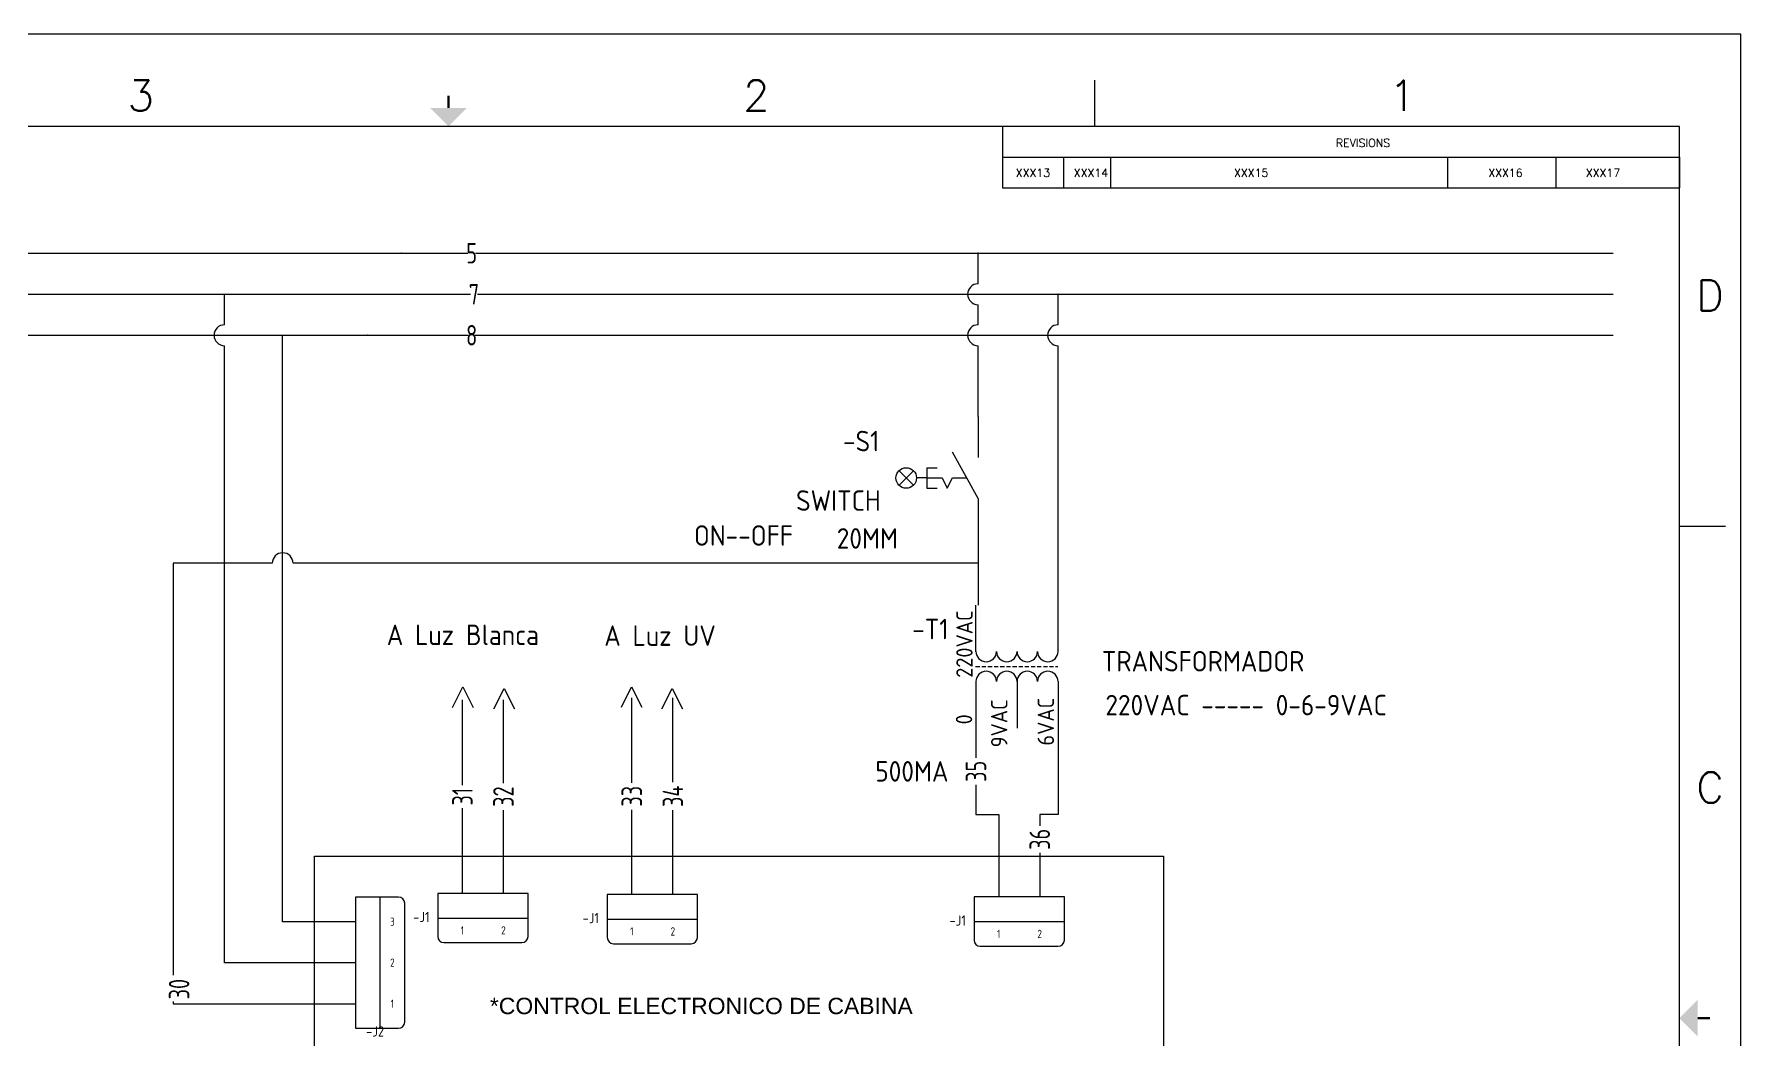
# Model space of a CAD drawing. Header units: inches. Extents: x -7 to 632, y 1 to 481.
# Drawn here: x 216 to 632, y 236.1 to 481.4 of the extents above; entities that cross this region are included whole.
import ezdxf
from ezdxf.enums import TextEntityAlignment as Align

# ---------------------------------------------------------------- set-up
doc = ezdxf.new("R2010")
doc.units = ezdxf.units.IN
doc.header["$MEASUREMENT"] = 0
doc.linetypes.add('DASHED', pattern=[0.75, 0.5, -0.25])
for name, color, linetype in [('BLK_12_THHN', 7, 'Continuous'), ('DESC', 150, 'Continuous'), ('MISC', 7, 'Continuous'), ('RED_14_THHN', 20, 'Continuous'), ('SYMS', 7, 'Continuous'), ('TAGS', 150, 'Continuous'), ('TERMS', 123, 'Continuous'), ('Title Block', 7, 'Continuous'), ('Viewport', 7, 'Continuous'), ('WHT_12_THHN', 7, 'Continuous'), ('WIREFIXED', 7, 'Continuous'), ('WIRENO', 72, 'Continuous')]:
    doc.layers.add(name, color=color, linetype=linetype)
doc.styles.add('Roman', font='romans')
doc.styles.get("Standard").update_dxf_attribs({"font": 'arial.ttf'})
doc.styles.add('WD', font='romans.shx')
doc.styles.add('WD_IEC', font='ISOCP2.shx', dxfattribs={"width": 0.9, "height": 4})

# ---------------------------------------------------------------- blocks, each defined once
blk = doc.blocks.new('ANSI_border_C')
at = {"layer": 'Title Block'}
for p, q in [((21, 16), (0, 16)), ((21, 0), (21, 16)), ((15.75, 15.25), (15.75, 15.625)), ((20.5, 15.25), (0.5, 15.25)), ((15, 15.25), (15, 15)), ((20.5, 0.75), (20.5, 15.25)), ((15, 15), (20.5, 15)), ((20.5, 12), (20.875, 12))]:
    blk.add_line(p, q, dxfattribs=at)
at = {"layer": 'Title Block', "const_width": 0.02}
for points in [[(10.5, 15.5), (10.5, 15.4)], [(20.75, 8), (20.65, 8)]]:
    blk.add_lwpolyline(points, dxfattribs=at)
at = {"layer": 'Title Block'}
for points in [[(10.35, 15.4), (10.65, 15.4), (10.5, 15.25)], [(20.65, 7.85), (20.65, 8.15), (20.5, 8)]]:
    blk.add_solid(points, dxfattribs=at)
at = {"layer": 'Title Block', "style": 'Roman'}
for s, p in [('3', (8, 15.5)), ('2', (13, 15.5)), ('1', (18.25, 15.5)), ('D', (20.75, 13.875)), ('C', (20.75, 9.875))]:
    blk.add_text(s, height=0.25, dxfattribs=at).set_placement(p, align=Align.MIDDLE_CENTER)
blk.add_text('REVISIONS', height=0.065, dxfattribs=at).set_placement((17.71, 15.083))
blk = doc.blocks.new('ANSI_REVblock_C')
blk.add_line((0, 0), (0, -0.25))
at = {"layer": 'Title Block'}
for p, q in [((-5.5, 0), (0, 0)), ((-5.5, 0), (-5.5, -0.25)), ((-5, -0.25), (-5, 0)), ((-4.62, -0.25), (-4.62, 0)), ((-1.88, -0.25), (-1.88, 0)), ((-1, -0.25), (-1, 0)), ((-5.5, -0.25), (0, -0.25))]:
    blk.add_line(p, q, dxfattribs=at)
at = {"style": 'WD'}
for tag, p in [('ZONE', (-5.391, -0.16)), ('REV', (-4.92, -0.16)), ('DESCRIPTION', (-3.618, -0.16)), ('DATE', (-1.552, -0.16)), ('APPROVED', (-0.759, -0.16))]:
    blk.add_attdef(tag, p, '', height=0.065, dxfattribs=at)
at = {"style": 'WD', "flags": 1}
blk.add_attdef('WD_TB', (-4.505, -0.154), '', height=0.03, dxfattribs=at)
blk = doc.blocks.new('WDDOT')
for radius in [0.03, 0.0187, 0.00929]:
    blk.add_circle((0, 0), radius)
blk = doc.blocks.new('VCN1_1PJ_BB5')
at = {"layer": 'SYMS'}
for p, q in [((-12, 12), (-12, -9)), ((32, 12), (-12, 12)), ((32, -9), (32, 12)), ((-12, 0), (32, 0)), ((-9, -12), (29, -12))]:
    blk.add_line(p, q, dxfattribs=at)
for centre, start, end in [((-9, -9), 180, 270), ((29, -9), 270, 0)]:
    blk.add_arc(centre, 3, start, end, dxfattribs=at)
at = {"style": 'WD', "flags": 1}
blk.add_attdef('WD_JUMPERS', (0, 0), '', height=0.01, dxfattribs=at)
at = {"layer": 'SYMS', "linetype": 'Continuous', "style": 'WD_IEC', "width": 0.9, "flags": 8}
for tag, p in [('TERMDESC01J', (-2, 16)), ('TERMDESC02J', (18, 16))]:
    blk.add_attdef(tag, p, '', height=4, rotation=90, dxfattribs=at)
at = {"layer": 'SYMS', "style": 'WD_IEC'}
for tag, p in [('DESC1', (-16, 33)), ('DESC2', (-16, 26)), ('DESC3', (-16, 19)), ('INST', (-16, 12)), ('LOC', (-16, 5)), ('TAG1', (-16, -2)), ('XREF', (-16, -9.82))]:
    blk.add_attdef(tag, text='', height=5, dxfattribs=at).set_placement(p, align=Align.RIGHT)
at = {"layer": 'SYMS', "linetype": 'Continuous', "style": 'WD_IEC', "width": 0.9, "flags": 8}
for tag, p in [('X2WIRE01J', (2, 16)), ('X2WIRE02J', (22, 16))]:
    blk.add_attdef(tag, text='', height=4, rotation=90, dxfattribs=at).set_placement(p, align=Align.TOP_LEFT)
at = {"layer": 'SYMS', "style": 'WD_IEC', "flags": 1}
for tag, p in [('X2TERM01J', (0, 12)), ('X2TERM02J', (20, 12)), ('X8TERM01P', (0, -12)), ('X8TERM02P', (20, -12))]:
    blk.add_attdef(tag, p, '', height=0.02, dxfattribs=at)
at = {"layer": 'SYMS', "color": 7, "style": 'WD_IEC'}
for tag, p in [('X2_TINY_DOT_DONT_REMOVE_01J', (0, 12)), ('X2_TINY_DOT_DONT_REMOVE_02J', (20, 12)), ('X8_TINY_DOT_DONT_REMOVE_01P', (0, -12)), ('X8_TINY_DOT_DONT_REMOVE_02P', (20, -12))]:
    blk.add_attdef(tag, p, '', height=0.0002, dxfattribs=at)
at = {"layer": 'SYMS', "linetype": 'Continuous', "style": 'WD_IEC', "width": 0.9}
for tag, flags, p in [('TERM01J', 9, (0, 6)), ('TERM02J', 9, (20, 6)), ('TERM01P', 8, (0, -6)), ('TERM02P', 8, (20, -6))]:
    blk.add_attdef(tag, text='', height=4, dxfattribs=dict(at, flags=flags)).set_placement(p, align=Align.MIDDLE_CENTER)
at = {"layer": 'SYMS', "style": 'WD_IEC', "width": 0.9}
for tag, p, flags in [('X1LINK', (36, 0), 1), ('ACE_FLAG', (-2.74, -6.39), 9), ('WDBLKNAM', (-2.59, -3.41), 9), ('FAMILY', (6.31, -7.47), 9), ('GENDER', (-2.3, -9.45), 9)]:
    blk.add_attdef(tag, p, '', height=1, dxfattribs=dict(at, flags=flags))
at = {"layer": 'SYMS', "linetype": 'Continuous', "style": 'WD_IEC', "width": 0.9, "flags": 9}
for tag, p in [('ASSYCODE', (5.96, -9.77)), ('CAT', (6.4, -15.35)), ('CATDESC', (6.4, -18.04)), ('MFG', (6.46, -12.65))]:
    blk.add_attdef(tag, p, '', height=2, dxfattribs=at)
at = {"layer": 'SYMS', "linetype": 'Continuous', "style": 'WD_IEC', "width": 0.9, "flags": 8}
for tag, p in [('TERMDESC01P', (-2, -16)), ('TERMDESC02P', (18, -16))]:
    blk.add_attdef(tag, text='', height=4, rotation=90, dxfattribs=at).set_placement(p, align=Align.RIGHT)
for tag, p in [('X8WIRE01P', (2, -16)), ('X8WIRE02P', (22, -16))]:
    blk.add_attdef(tag, text='', height=4, rotation=90, dxfattribs=at).set_placement(p, align=Align.TOP_RIGHT)
blk = doc.blocks.new('VCN1_1PJ_E54')
at = {"layer": 'SYMS'}
for p, q in [((-12, 12), (-12, -9)), ((52, 12), (-12, 12)), ((52, -9), (52, 12)), ((-12, 0), (52, 0)), ((-9, -12), (49, -12))]:
    blk.add_line(p, q, dxfattribs=at)
for centre, start, end in [((-9, -9), 180, 270), ((49, -9), 270, 0)]:
    blk.add_arc(centre, 3, start, end, dxfattribs=at)
at = {"style": 'WD', "flags": 1}
blk.add_attdef('WD_JUMPERS', (0, 0), '', height=0.01, dxfattribs=at)
at = {"layer": 'SYMS', "linetype": 'Continuous', "style": 'WD_IEC', "width": 0.9, "flags": 8}
for tag, p in [('TERMDESC01J', (-2, 16)), ('TERMDESC02J', (18, 16)), ('TERMDESC03J', (38, 16))]:
    blk.add_attdef(tag, p, '', height=4, rotation=90, dxfattribs=at)
at = {"layer": 'SYMS', "style": 'WD_IEC'}
for tag, p in [('DESC1', (-16, 33)), ('DESC2', (-16, 26)), ('DESC3', (-16, 19)), ('INST', (-16, 12)), ('LOC', (-16, 5)), ('TAG1', (-16, -2)), ('XREF', (-16, -9.82))]:
    blk.add_attdef(tag, text='', height=5, dxfattribs=at).set_placement(p, align=Align.RIGHT)
at = {"layer": 'SYMS', "linetype": 'Continuous', "style": 'WD_IEC', "width": 0.9, "flags": 8}
for tag, p in [('X2WIRE01J', (2, 16)), ('X2WIRE02J', (22, 16)), ('X2WIRE03J', (42, 16))]:
    blk.add_attdef(tag, text='', height=4, rotation=90, dxfattribs=at).set_placement(p, align=Align.TOP_LEFT)
at = {"layer": 'SYMS', "style": 'WD_IEC', "flags": 1}
for tag, p in [('X2TERM01J', (0, 12)), ('X2TERM02J', (20, 12)), ('X2TERM03J', (40, 12)), ('X8TERM01P', (0, -12)), ('X8TERM02P', (20, -12)), ('X8TERM03P', (40, -12))]:
    blk.add_attdef(tag, p, '', height=0.02, dxfattribs=at)
at = {"layer": 'SYMS', "color": 7, "style": 'WD_IEC'}
for tag, p in [('X2_TINY_DOT_DONT_REMOVE_01J', (0, 12)), ('X2_TINY_DOT_DONT_REMOVE_02J', (20, 12)), ('X2_TINY_DOT_DONT_REMOVE_03J', (40, 12)), ('X8_TINY_DOT_DONT_REMOVE_01P', (0, -12)), ('X8_TINY_DOT_DONT_REMOVE_02P', (20, -12)), ('X8_TINY_DOT_DONT_REMOVE_03P', (40, -12))]:
    blk.add_attdef(tag, p, '', height=0.0002, dxfattribs=at)
at = {"layer": 'SYMS', "linetype": 'Continuous', "style": 'WD_IEC', "width": 0.9}
for tag, flags, p in [('TERM01J', 9, (0, 6)), ('TERM02J', 9, (20, 6)), ('TERM03J', 9, (40, 6)), ('TERM01P', 8, (0, -6)), ('TERM02P', 8, (20, -6)), ('TERM03P', 8, (40, -6))]:
    blk.add_attdef(tag, text='', height=4, dxfattribs=dict(at, flags=flags)).set_placement(p, align=Align.MIDDLE_CENTER)
at = {"layer": 'SYMS', "style": 'WD_IEC', "width": 0.9}
for tag, p, flags in [('X1LINK', (56, 0), 1), ('ACE_FLAG', (-2.74, -6.39), 9), ('WDBLKNAM', (-2.59, -3.41), 9), ('FAMILY', (6.31, -7.47), 9), ('GENDER', (-2.3, -9.45), 9)]:
    blk.add_attdef(tag, p, '', height=1, dxfattribs=dict(at, flags=flags))
at = {"layer": 'SYMS', "linetype": 'Continuous', "style": 'WD_IEC', "width": 0.9, "flags": 9}
for tag, p in [('ASSYCODE', (5.96, -9.77)), ('CAT', (6.4, -15.35)), ('CATDESC', (6.4, -18.04)), ('MFG', (6.46, -12.65))]:
    blk.add_attdef(tag, p, '', height=2, dxfattribs=at)
at = {"layer": 'SYMS', "linetype": 'Continuous', "style": 'WD_IEC', "width": 0.9, "flags": 8}
for tag, p in [('TERMDESC01P', (-2, -16)), ('TERMDESC02P', (18, -16)), ('TERMDESC03P', (38, -16))]:
    blk.add_attdef(tag, text='', height=4, rotation=90, dxfattribs=at).set_placement(p, align=Align.RIGHT)
for tag, p in [('X8WIRE01P', (2, -16)), ('X8WIRE02P', (22, -16)), ('X8WIRE03P', (42, -16))]:
    blk.add_attdef(tag, text='', height=4, rotation=90, dxfattribs=at).set_placement(p, align=Align.TOP_RIGHT)
blk = doc.blocks.new('VXF1T4')
for p, q in [((0, 1.84), (0, 7.5)), ((10, 1.84), (10, 7.5)), ((0, -1.83), (0, -7.5)), ((5, -1.83), (5, -7.5)), ((10, -1.83), (10, -7.5))]:
    blk.add_line(p, q)
at = {"linetype": 'DASHED'}
blk.add_line((-0.04, 0), (9.96, 0), dxfattribs=at)
for centre, start, end in [((1.25, 1.84), 180, 0), ((3.75, 1.84), 180, 0), ((6.25, 1.84), 180, 0), ((8.75, 1.84), 180, 0), ((1.25, -1.83), 0, 180), ((3.75, -1.83), 0, 180), ((6.25, -1.83), 0, 180), ((8.75, -1.83), 0, 180)]:
    blk.add_arc(centre, 1.25, start, end)
at = {"style": 'WD_IEC'}
for tag, p in [('INST', (-3.35, 9.32)), ('LOC', (-3.35, 6.32)), ('TAG1', (-3.35, 3.32)), ('RATING1', (-3.35, -0.73)), ('DESC1', (-3.35, -8.03)), ('DESC2', (-3.35, -11.03)), ('DESC3', (-3.35, -14.03))]:
    blk.add_attdef(tag, text='', height=2.5, dxfattribs=at).set_placement(p, align=Align.RIGHT)
for tag, p in [('TERM01', (-0.41, 6.84)), ('TERM02', (9.59, 6.84))]:
    blk.add_attdef(tag, text='', height=2, rotation=90, dxfattribs=at).set_placement(p, align=Align.RIGHT)
at = {"style": 'WD_IEC', "flags": 1}
for tag, p, height in [('X2TERM01', (0, 7.5), 0.32), ('X2TERM02', (10, 7.5), 0.32), ('MFG', (10.43, 4.7), 1.5), ('CAT', (10.43, 2.2), 1.5), ('ASSYCODE', (10.38, -2.91), 1), ('FAMILY', (10.38, -4.45), 1), ('CATDESC', (10.38, -5.95), 1), ('X8TERM03', (0, -7.5), 0.32), ('X8TERM05', (5, -7.5), 0.32), ('X8TERM04', (10, -7.5), 0.32)]:
    blk.add_attdef(tag, p, '', height=height, dxfattribs=at)
at = {"style": 'WD_IEC'}
for tag, p in [('TERM03', (-0.46, -7.06)), ('TERM05', (4.54, -7.06)), ('TERM04', (9.54, -7.06))]:
    blk.add_attdef(tag, p, '', height=2, rotation=90, dxfattribs=at)
at = {"lineweight": 15, "style": 'WD_IEC'}
blk.add_attdef('XREF', text='', height=2.5, dxfattribs=at).set_placement((-3.35, -5.03), align=Align.RIGHT)
blk = doc.blocks.new('VPB11S76')
for p, q in [((0, 7.5), (0, 2.5)), ((0, -2.5), (-3.13, 3.13)), ((-9.63, -0.88), (-7.87, 0.88)), ((-7.87, -0.88), (-9.63, 0.88)), ((-6.25, 0), (-7.5, 0)), ((-6.25, 1.25), (-6.25, -1.25)), ((-6.25, 1.25), (-5, 1.25)), ((-6.25, 0), (-4.38, 0)), ((-4.38, 0), (-3.75, -1.25)), ((-3.75, -1.25), (-3.13, 0)), ((-3.13, 0), (-1.39, 0)), ((-6.25, -1.25), (-5, -1.25)), ((0, -2.5), (0, -7.5))]:
    blk.add_line(p, q)
blk.add_circle((-8.75, 0), 1.25)
at = {"style": 'WD_IEC'}
for tag, p in [('INST', (-12.03, 9.25)), ('LOC', (-12.03, 6.25)), ('TAG1', (-12.03, 3.25)), ('DESC1', (-12.03, -9.35)), ('DESC2', (-12.03, -12.35)), ('DESC3', (-12.03, -15.35))]:
    blk.add_attdef(tag, text='', height=2.5, dxfattribs=at).set_placement(p, align=Align.RIGHT)
blk.add_attdef('TERM01', text='', height=2, rotation=90, dxfattribs=at).set_placement((-1, 7.5), align=Align.RIGHT)
at = {"style": 'WD_IEC', "flags": 1}
for tag, p, height in [('X2TERM01', (0, 7.5), 0.32), ('CONTACT', (0.5, 4.5), 1), ('COMMON', (1.75, 3.25), 1), ('X1LINK', (0, 0), 0.32), ('ASSYCODE', (1, -4), 1), ('FAMILY', (1, -5.5), 1), ('CATDESC', (1, -7), 1), ('X8TERM02', (0, -7.5), 0.32)]:
    blk.add_attdef(tag, p, '', height=height, dxfattribs=at)
at = {"style": 'WD_IEC', "flags": 9}
for tag, p in [('MFG', (-12.53, -0.25)), ('CAT', (-12.53, -2.75))]:
    blk.add_attdef(tag, text='', height=1.5, dxfattribs=at).set_placement(p, align=Align.RIGHT)
at = {"style": 'WD_IEC'}
blk.add_attdef('TERM02', (-1, -7.5), '', height=2, rotation=90, dxfattribs=at)
at = {"lineweight": 15, "style": 'WD_IEC'}
blk.add_attdef('XREF', text='', height=2.5, dxfattribs=at).set_placement((-12.03, -6.35), align=Align.RIGHT)
blk = doc.blocks.new('HA1X2')
blk.add_lwpolyline([(-1.25, -2.5), (0, 0), (1.25, -2.5)])
at = {"style": 'WD_IEC', "flags": 8}
for tag, p in [('DESC1', (0, 5.1)), ('DESC2', (0, 1.25))]:
    blk.add_attdef(tag, text='', height=2.5, dxfattribs=at).set_placement(p, align=Align.CENTER)
at = {"style": 'WD_IEC', "flags": 1}
blk.add_attdef('X8TERM01', (0, 0), '', height=0.32, dxfattribs=at)
blk = doc.blocks.new('WD_WNH1')
at = {"style": 'WD_IEC', "width": 0.8}
blk.add_attdef('WIRENO', text='', height=2.5, dxfattribs=at).set_placement((0, 0), align=Align.MIDDLE_CENTER)
at = {"style": 'WD_IEC'}
for tag, p in [('X4_TINY_DOT_DONT_REMOVE', (-1, 0)), ('X1_TINY_DOT_DONT_REMOVE', (1, 0))]:
    blk.add_attdef(tag, p, '', height=0.002, dxfattribs=at)
at = {"style": 'WD_IEC', "flags": 1}
for tag, p in [('X4TERM01', (-1, 0)), ('X1TERM01', (1, 0))]:
    blk.add_attdef(tag, p, '', height=0.2, dxfattribs=at)
for tag, p in [('W04USER', (0, 0.375)), ('W05USER', (0, 0.25)), ('W03USER', (0, 0.5)), ('W06USER', (0, 0.125)), ('W07USER', (0, 0)), ('W02USER', (0, 0.625)), ('W01USER', (0, 0.75)), ('W08USER', (0, -0.125)), ('W09USER', (0, -0.25)), ('W10USER', (0, -0.375))]:
    blk.add_attdef(tag, text='', height=0.08, dxfattribs=at).set_placement(p, align=Align.CENTER)
blk = doc.blocks.new('WD_WNV1')
at = {"style": 'WD_IEC', "width": 0.8}
blk.add_attdef('WIRENO', text='', height=2.5, rotation=90, dxfattribs=at).set_placement((0, 0), align=Align.MIDDLE_CENTER)
at = {"style": 'WD_IEC', "flags": 1}
for tag, p in [('W04USER', (0, 0.375)), ('W05USER', (0, 0.25)), ('W03USER', (0, 0.5)), ('W06USER', (0, 0.125)), ('W07USER', (0, 0)), ('W02USER', (0, 0.625)), ('W01USER', (0, 0.75)), ('W08USER', (0, -0.125)), ('W09USER', (0, -0.25)), ('W10USER', (0, -0.375))]:
    blk.add_attdef(tag, text='', height=0.08, dxfattribs=at).set_placement(p, align=Align.CENTER)
at = {"style": 'WD_IEC'}
for tag, p in [('X2_TINY_DOT_DONT_REMOVE', (0, 1)), ('X8_TINY_DOT_DONT_REMOVE', (0, -1))]:
    blk.add_attdef(tag, p, '', height=0.002, dxfattribs=at)
at = {"style": 'WD_IEC', "flags": 1}
for tag, p in [('X2TERM01', (0, 1)), ('X8TERM01', (0, -1))]:
    blk.add_attdef(tag, p, '', height=0.2, dxfattribs=at)

msp = doc.modelspace()

# ---------------------------------------------------------------- linework, layer by layer
msp.add_lwpolyline([(284.34, 280.93), (491.22, 280.93), (491.22, 165.78), (284.34, 165.78)], close=True)
at = {"layer": 'BLK_12_THHN'}
for p, q in [((446.04, 358.17), (446.04, 342.18)), ((274, 352.37), (249.88, 352.37)), ((249.88, 352.37), (249.88, 251.89)), ((446.04, 352.37), (279.08, 352.37)), ((320.36, 298.26), (320.36, 319.07)), ((361.65, 298.83), (361.65, 319.52)), ((445.54, 312.18), (445.54, 304.91)), ((465.54, 312.18), (465.54, 291.07)), ((445.54, 298.34), (445.54, 291.07)), ((320.36, 271.85), (320.36, 292.66)), ((361.65, 271.59), (361.65, 292.27)), ((445.54, 291.07), (451.08, 291.07)), ((451.08, 291.07), (451.08, 270.99)), ((465.54, 291.07), (461.08, 291.07)), ((461.08, 291.07), (461.08, 288.34)), ((461.08, 281.75), (461.08, 270.99)), ((249.88, 245.49), (249.88, 244.96)), ((249.88, 244.96), (294.29, 244.96))]:
    msp.add_line(p, q, dxfattribs=at)
msp.add_arc((276.54, 352.37), 2.54, 0, 180, dxfattribs=at)
at = {"layer": 'RED_14_THHN'}
for p, q in [((45.45, 417.97), (322.31, 417.97)), ((262.36, 410.51), (262.36, 417.97)), ((324, 417.97), (600.87, 417.97)), ((465.54, 410.51), (465.54, 417.97)), ((262.36, 254.96), (262.36, 405.43)), ((465.54, 342.18), (465.54, 405.43)), ((294.29, 254.96), (262.36, 254.96))]:
    msp.add_line(p, q, dxfattribs=at)
for centre in [(262.36, 407.97), (465.54, 407.97)]:
    msp.add_arc(centre, 2.54, 90, 270, dxfattribs=at)
at = {"layer": 'WHT_12_THHN'}
for p, q in [((44.36, 427.97), (321.69, 427.97)), ((323.54, 427.97), (600.87, 427.97)), ((446.04, 420.51), (446.04, 427.97)), ((446.04, 410.51), (446.04, 415.43)), ((44.36, 407.97), (321.77, 407.97)), ((276.54, 264.96), (276.54, 407.97)), ((323.46, 407.97), (600.87, 407.97)), ((446.04, 388.17), (446.04, 405.43)), ((330.36, 298.78), (330.36, 319.07)), ((371.65, 298.95), (371.65, 319.52)), ((330.36, 271.85), (330.36, 292.14)), ((371.65, 271.59), (371.65, 292.15)), ((294.29, 264.96), (276.54, 264.96))]:
    msp.add_line(p, q, dxfattribs=at)
for centre in [(446.04, 417.97), (446.04, 407.97)]:
    msp.add_arc(centre, 2.54, 90, 270, dxfattribs=at)

# ---------------------------------------------------------------- block references
at = {"xscale": 30, "yscale": 30, "zscale": 30}
msp.add_blockref('ANSI_REVblock_C', (616.98, 451.41), dxfattribs=at).add_auto_attribs({'ZONE': 'XXX13', 'REV': 'XXX14', 'DESCRIPTION': 'XXX15', 'DATE': 'XXX16', 'APPROVED': 'XXX17'})
ref = msp.add_blockref('VCN1_1PJ_E54', (300.29, 244.96), dxfattribs=dict(xscale=0.5, yscale=0.5, zscale=0.5, rotation=90))
ref.add_attrib('TAG1', '-J2', dxfattribs={"layer": 'TAGS', "height": 2.5, "style": 'WD_IEC'}).set_placement((301.29, 236.96), align=Align.RIGHT)
ref.add_attrib('X1_TINY_DOT_DONT_REMOVE_01P', '.', (306.29, 244.96), dxfattribs={"layer": 'MISC', "color": 7, "height": 0.0001, "rotation": 90, "style": 'WD_IEC'})
ref.add_attrib('X4_TINY_DOT_DONT_REMOVE_01J', '.', (294.29, 244.96), dxfattribs={"layer": 'MISC', "color": 7, "height": 0.0001, "rotation": 90, "style": 'WD_IEC'})
ref.add_attrib('TERM01P', '1', dxfattribs={"layer": 'TERMS', "linetype": 'Continuous', "height": 2, "style": 'WD_IEC', "width": 0.9, "flags": 8}).set_placement((303.29, 244.96), align=Align.MIDDLE_CENTER)
ref.add_attrib('X1_TINY_DOT_DONT_REMOVE_02P', '.', (306.29, 254.96), dxfattribs={"layer": 'MISC', "color": 7, "height": 0.0001, "rotation": 90, "style": 'WD_IEC'})
ref.add_attrib('X4_TINY_DOT_DONT_REMOVE_02J', '.', (294.29, 254.96), dxfattribs={"layer": 'MISC', "color": 7, "height": 0.0001, "rotation": 90, "style": 'WD_IEC'})
ref.add_attrib('TERM02P', '2', dxfattribs={"layer": 'TERMS', "linetype": 'Continuous', "height": 2, "style": 'WD_IEC', "width": 0.9, "flags": 8}).set_placement((303.29, 254.96), align=Align.MIDDLE_CENTER)
ref.add_attrib('X1_TINY_DOT_DONT_REMOVE_03P', '.', (306.29, 264.96), dxfattribs={"layer": 'MISC', "color": 7, "height": 0.0001, "rotation": 90, "style": 'WD_IEC'})
ref.add_attrib('X4_TINY_DOT_DONT_REMOVE_03J', '.', (294.29, 264.96), dxfattribs={"layer": 'MISC', "color": 7, "height": 0.0001, "rotation": 90, "style": 'WD_IEC'})
ref.add_attrib('TERM03P', '3', dxfattribs={"layer": 'TERMS', "linetype": 'Continuous', "height": 2, "style": 'WD_IEC', "width": 0.9, "flags": 8}).set_placement((303.29, 264.96), align=Align.MIDDLE_CENTER)
ref = msp.add_blockref('VCN1_1PJ_BB5', (320.36, 265.85), dxfattribs=dict(xscale=0.5, yscale=0.5, zscale=0.5))
ref.add_attrib('TAG1', '-J1', dxfattribs={"layer": 'TAGS', "height": 2.5, "style": 'WD_IEC'}).set_placement((312.36, 264.85), align=Align.RIGHT)
ref.add_attrib('X8_TINY_DOT_DONT_REMOVE_01P', '.', (320.36, 259.85), dxfattribs={"layer": 'MISC', "color": 7, "height": 0.0001, "style": 'WD_IEC'})
ref.add_attrib('X2_TINY_DOT_DONT_REMOVE_01J', '.', (320.36, 271.85), dxfattribs={"layer": 'MISC', "color": 7, "height": 0.0001, "style": 'WD_IEC'})
ref.add_attrib('TERM01P', '1', dxfattribs={"layer": 'TERMS', "linetype": 'Continuous', "height": 2, "style": 'WD_IEC', "width": 0.9, "flags": 8}).set_placement((320.36, 262.85), align=Align.MIDDLE_CENTER)
ref.add_attrib('X8_TINY_DOT_DONT_REMOVE_02P', '.', (330.36, 259.85), dxfattribs={"layer": 'MISC', "color": 7, "height": 0.0001, "style": 'WD_IEC'})
ref.add_attrib('X2_TINY_DOT_DONT_REMOVE_02J', '.', (330.36, 271.85), dxfattribs={"layer": 'MISC', "color": 7, "height": 0.0001, "style": 'WD_IEC'})
ref.add_attrib('TERM02P', '2', dxfattribs={"layer": 'TERMS', "linetype": 'Continuous', "height": 2, "style": 'WD_IEC', "width": 0.9, "flags": 8}).set_placement((330.36, 262.85), align=Align.MIDDLE_CENTER)
ref = msp.add_blockref('VCN1_1PJ_BB5', (361.65, 265.59), dxfattribs=dict(xscale=0.5, yscale=0.5, zscale=0.5))
ref.add_attrib('TAG1', '-J1', dxfattribs={"layer": 'TAGS', "height": 2.5, "style": 'WD_IEC'}).set_placement((353.65, 264.59), align=Align.RIGHT)
ref.add_attrib('X8_TINY_DOT_DONT_REMOVE_01P', '.', (361.65, 259.59), dxfattribs={"layer": 'MISC', "color": 7, "height": 0.0001, "style": 'WD_IEC'})
ref.add_attrib('X2_TINY_DOT_DONT_REMOVE_01J', '.', (361.65, 271.59), dxfattribs={"layer": 'MISC', "color": 7, "height": 0.0001, "style": 'WD_IEC'})
ref.add_attrib('TERM01P', '1', dxfattribs={"layer": 'TERMS', "linetype": 'Continuous', "height": 2, "style": 'WD_IEC', "width": 0.9, "flags": 8}).set_placement((361.65, 262.59), align=Align.MIDDLE_CENTER)
ref.add_attrib('X8_TINY_DOT_DONT_REMOVE_02P', '.', (371.65, 259.59), dxfattribs={"layer": 'MISC', "color": 7, "height": 0.0001, "style": 'WD_IEC'})
ref.add_attrib('X2_TINY_DOT_DONT_REMOVE_02J', '.', (371.65, 271.59), dxfattribs={"layer": 'MISC', "color": 7, "height": 0.0001, "style": 'WD_IEC'})
ref.add_attrib('TERM02P', '2', dxfattribs={"layer": 'TERMS', "linetype": 'Continuous', "height": 2, "style": 'WD_IEC', "width": 0.9, "flags": 8}).set_placement((371.65, 262.59), align=Align.MIDDLE_CENTER)
ref = msp.add_blockref('VCN1_1PJ_BB5', (451.08, 264.99), dxfattribs=dict(xscale=0.5, yscale=0.5, zscale=0.5))
ref.add_attrib('TAG1', '-J1', dxfattribs={"layer": 'TAGS', "height": 2.5, "style": 'WD_IEC'}).set_placement((443.08, 263.99), align=Align.RIGHT)
ref.add_attrib('X8_TINY_DOT_DONT_REMOVE_01P', '.', (451.08, 258.99), dxfattribs={"layer": 'MISC', "color": 7, "height": 0.0001, "style": 'WD_IEC'})
ref.add_attrib('X2_TINY_DOT_DONT_REMOVE_01J', '.', (451.08, 270.99), dxfattribs={"layer": 'MISC', "color": 7, "height": 0.0001, "style": 'WD_IEC'})
ref.add_attrib('TERM01P', '1', dxfattribs={"layer": 'TERMS', "linetype": 'Continuous', "height": 2, "style": 'WD_IEC', "width": 0.9, "flags": 8}).set_placement((451.08, 261.99), align=Align.MIDDLE_CENTER)
ref.add_attrib('X8_TINY_DOT_DONT_REMOVE_02P', '.', (461.08, 258.99), dxfattribs={"layer": 'MISC', "color": 7, "height": 0.0001, "style": 'WD_IEC'})
ref.add_attrib('X2_TINY_DOT_DONT_REMOVE_02J', '.', (461.08, 270.99), dxfattribs={"layer": 'MISC', "color": 7, "height": 0.0001, "style": 'WD_IEC'})
ref.add_attrib('TERM02P', '2', dxfattribs={"layer": 'TERMS', "linetype": 'Continuous', "height": 2, "style": 'WD_IEC', "width": 0.9, "flags": 8}).set_placement((461.08, 261.99), align=Align.MIDDLE_CENTER)
at = {"layer": 'SYMS', "xscale": 2, "yscale": 2, "zscale": 2}
for name, p in [('WDDOT', (305.48, 427.97)), ('WDDOT', (446.04, 427.97)), ('WDDOT', (262.36, 417.97)), ('WDDOT', (465.54, 417.97)), ('WDDOT', (276.54, 407.97)), ('WDDOT', (297.25, 407.97)), ('WDDOT', (315.52, 407.97)), ('WDDOT', (446.04, 352.37)), ('HA1X2', (330.54, 321.83)), ('HA1X2', (371.49, 321.83))]:
    msp.add_blockref(name, p, dxfattribs=at)
at = {"layer": 'SYMS'}
ref = msp.add_blockref('VPB11S76', (446.04, 373.17), dxfattribs=dict(at, xscale=2, yscale=2, zscale=2))
ref.add_attrib('DESC3', '20MM', dxfattribs={"layer": 'DESC', "height": 5, "style": 'WD_IEC'}).set_placement((426.51, 355.93), align=Align.RIGHT)
ref.add_attrib('DESC2', 'ON--OFF', dxfattribs={"layer": 'DESC', "height": 5, "style": 'WD_IEC'}).set_placement((400.94, 356.64), align=Align.RIGHT)
ref.add_attrib('DESC1', 'SWITCH', dxfattribs={"layer": 'DESC', "height": 5, "style": 'WD_IEC'}).set_placement((422.34, 365.16), align=Align.RIGHT)
ref.add_attrib('TAG1', '-S1', dxfattribs={"layer": 'TAGS', "height": 5, "style": 'WD_IEC'}).set_placement((421.99, 379.67), align=Align.RIGHT)
ref = msp.add_blockref('VXF1T4', (445.54, 327.18), dxfattribs=dict(at, xscale=2, yscale=2, zscale=2))
ref.add_attrib('TERM05', '9VAC', (453.21, 307.48), dxfattribs={"layer": 'TERMS', "height": 4, "rotation": 90, "style": 'WD_IEC'})
ref.add_attrib('TERM04', '6VAC', (464.56, 307.91), dxfattribs={"layer": 'TERMS', "height": 4, "rotation": 90, "style": 'WD_IEC'})
ref.add_attrib('TERM03', '0', (444.63, 313.07), dxfattribs={"layer": 'TERMS', "height": 4, "rotation": 90, "style": 'WD_IEC'})
ref.add_attrib('TERM01', '220VAC', dxfattribs={"layer": 'TERMS', "height": 4, "rotation": 90, "style": 'WD_IEC'}).set_placement((444.73, 340.87), align=Align.RIGHT)
ref.add_attrib('TAG1', '-T1', dxfattribs={"layer": 'TAGS', "height": 5, "style": 'WD_IEC'}).set_placement((438.84, 333.83), align=Align.RIGHT)
ref.add_attrib('DESC1', 'TRANSFORMADOR', dxfattribs={"layer": 'DESC', "height": 5, "style": 'WD_IEC'}).set_placement((525.58, 325.97), align=Align.RIGHT)
ref.add_attrib('DESC2', '220VAC ----- 0-6-9VAC', dxfattribs={"layer": 'DESC', "height": 5, "style": 'WD_IEC'}).set_placement((545.67, 315.28), align=Align.RIGHT)
ref.add_attrib('DESC3', '500MA', dxfattribs={"layer": 'DESC', "height": 5, "style": 'WD_IEC'}).set_placement((438.84, 299.12), align=Align.RIGHT)
ref = msp.add_blockref('HA1X2', (320.48, 322.21), dxfattribs=dict(at, xscale=2, yscale=2, zscale=2))
ref.add_attrib('DESC1', 'A Luz Blanca', dxfattribs={"layer": 'DESC', "height": 5, "style": 'WD_IEC', "flags": 8}).set_placement((320.48, 332.41), align=Align.CENTER)
ref = msp.add_blockref('HA1X2', (361.61, 322.27), dxfattribs=dict(at, xscale=2, yscale=2, zscale=2))
ref.add_attrib('DESC1', 'A Luz UV', dxfattribs={"layer": 'DESC', "height": 5, "style": 'WD_IEC', "flags": 8}).set_placement((368.53, 332.22), align=Align.CENTER)
at = {"layer": 'Viewport', "xscale": 30, "yscale": 30, "zscale": 30}
msp.add_blockref('ANSI_border_C', (1.98, 1.41), dxfattribs=at)
at = {"layer": 'WIREFIXED'}
ref = msp.add_blockref('WD_WNH1', (322.61, 427.97), dxfattribs=dict(at, xscale=2, yscale=2, zscale=2))
ref.add_attrib('X4_TINY_DOT_DONT_REMOVE', '.', (321.69, 427.97), dxfattribs={"layer": '0', "height": 0.004, "style": 'WD_IEC'})
ref.add_attrib('X1_TINY_DOT_DONT_REMOVE', '.', (323.54, 427.97), dxfattribs={"layer": '0', "height": 0.004, "style": 'WD_IEC'})
ref.add_attrib('WIRENOF', '5', dxfattribs={"height": 5, "style": 'WD_IEC', "width": 0.8}).set_placement((322.61, 427.97), align=Align.MIDDLE_CENTER)
ref = msp.add_blockref('WD_WNH1', (323.16, 417.97), dxfattribs=dict(at, xscale=2, yscale=2, zscale=2))
ref.add_attrib('X4_TINY_DOT_DONT_REMOVE', '.', (322.31, 417.97), dxfattribs={"layer": '0', "height": 0.004, "style": 'WD_IEC'})
ref.add_attrib('X1_TINY_DOT_DONT_REMOVE', '.', (324, 417.97), dxfattribs={"layer": '0', "height": 0.004, "style": 'WD_IEC'})
ref.add_attrib('WIRENOF', '7', dxfattribs={"height": 5, "style": 'WD_IEC', "width": 0.8}).set_placement((323.16, 417.97), align=Align.MIDDLE_CENTER)
ref = msp.add_blockref('WD_WNH1', (322.61, 407.97), dxfattribs=dict(at, xscale=2, yscale=2, zscale=2))
ref.add_attrib('X4_TINY_DOT_DONT_REMOVE', '.', (321.77, 407.97), dxfattribs={"layer": '0', "height": 0.004, "style": 'WD_IEC'})
ref.add_attrib('X1_TINY_DOT_DONT_REMOVE', '.', (323.46, 407.97), dxfattribs={"layer": '0', "height": 0.004, "style": 'WD_IEC'})
ref.add_attrib('WIRENOF', '8', dxfattribs={"height": 5, "style": 'WD_IEC', "width": 0.8}).set_placement((322.61, 407.97), align=Align.MIDDLE_CENTER)
at = {"layer": 'WIRENO'}
ref = msp.add_blockref('WD_WNV1', (445.54, 301.63), dxfattribs=dict(at, xscale=2, yscale=2, zscale=2))
ref.add_attrib('X8_TINY_DOT_DONT_REMOVE', '.', (445.54, 298.34), dxfattribs={"layer": '0', "height": 0.004, "style": 'WD_IEC'})
ref.add_attrib('X2_TINY_DOT_DONT_REMOVE', '.', (445.54, 304.91), dxfattribs={"layer": '0', "height": 0.004, "style": 'WD_IEC'})
ref.add_attrib('WIRENO', '35', dxfattribs={"height": 5, "rotation": 90, "style": 'WD_IEC', "width": 0.8}).set_placement((445.54, 301.63), align=Align.MIDDLE_CENTER)
ref = msp.add_blockref('WD_WNV1', (320.36, 295.46), dxfattribs=dict(at, xscale=2, yscale=2, zscale=2))
ref.add_attrib('X8_TINY_DOT_DONT_REMOVE', '.', (320.36, 292.66), dxfattribs={"layer": '0', "height": 0.004, "style": 'WD_IEC'})
ref.add_attrib('X2_TINY_DOT_DONT_REMOVE', '.', (320.36, 298.26), dxfattribs={"layer": '0', "height": 0.004, "style": 'WD_IEC'})
ref.add_attrib('WIRENO', '31', dxfattribs={"height": 5, "rotation": 90, "style": 'WD_IEC', "width": 0.8}).set_placement((320.36, 295.46), align=Align.MIDDLE_CENTER)
ref = msp.add_blockref('WD_WNV1', (330.36, 295.46), dxfattribs=dict(at, xscale=2, yscale=2, zscale=2))
ref.add_attrib('X8_TINY_DOT_DONT_REMOVE', '.', (330.36, 292.14), dxfattribs={"layer": '0', "height": 0.004, "style": 'WD_IEC'})
ref.add_attrib('X2_TINY_DOT_DONT_REMOVE', '.', (330.36, 298.78), dxfattribs={"layer": '0', "height": 0.004, "style": 'WD_IEC'})
ref.add_attrib('WIRENO', '32', dxfattribs={"height": 5, "rotation": 90, "style": 'WD_IEC', "width": 0.8}).set_placement((330.36, 295.46), align=Align.MIDDLE_CENTER)
ref = msp.add_blockref('WD_WNV1', (361.65, 295.55), dxfattribs=dict(at, xscale=2, yscale=2, zscale=2))
ref.add_attrib('X8_TINY_DOT_DONT_REMOVE', '.', (361.65, 292.27), dxfattribs={"layer": '0', "height": 0.004, "style": 'WD_IEC'})
ref.add_attrib('X2_TINY_DOT_DONT_REMOVE', '.', (361.65, 298.83), dxfattribs={"layer": '0', "height": 0.004, "style": 'WD_IEC'})
ref.add_attrib('WIRENO', '33', dxfattribs={"height": 5, "rotation": 90, "style": 'WD_IEC', "width": 0.8}).set_placement((361.65, 295.55), align=Align.MIDDLE_CENTER)
ref = msp.add_blockref('WD_WNV1', (371.65, 295.55), dxfattribs=dict(at, xscale=2, yscale=2, zscale=2))
ref.add_attrib('X8_TINY_DOT_DONT_REMOVE', '.', (371.65, 292.15), dxfattribs={"layer": '0', "height": 0.004, "style": 'WD_IEC'})
ref.add_attrib('X2_TINY_DOT_DONT_REMOVE', '.', (371.65, 298.95), dxfattribs={"layer": '0', "height": 0.004, "style": 'WD_IEC'})
ref.add_attrib('WIRENO', '34', dxfattribs={"height": 5, "rotation": 90, "style": 'WD_IEC', "width": 0.8}).set_placement((371.65, 295.55), align=Align.MIDDLE_CENTER)
ref = msp.add_blockref('WD_WNV1', (461.08, 285.05), dxfattribs=dict(at, xscale=2, yscale=2, zscale=2))
ref.add_attrib('X8_TINY_DOT_DONT_REMOVE', '.', (461.08, 281.75), dxfattribs={"layer": '0', "height": 0.004, "style": 'WD_IEC'})
ref.add_attrib('X2_TINY_DOT_DONT_REMOVE', '.', (461.08, 288.34), dxfattribs={"layer": '0', "height": 0.004, "style": 'WD_IEC'})
ref.add_attrib('WIRENO', '36', dxfattribs={"height": 5, "rotation": 90, "style": 'WD_IEC', "width": 0.8}).set_placement((461.08, 285.05), align=Align.MIDDLE_CENTER)
ref = msp.add_blockref('WD_WNV1', (251.3, 248.51), dxfattribs=dict(at, xscale=2, yscale=2, zscale=2))
ref.add_attrib('X8_TINY_DOT_DONT_REMOVE', '.', (251.3, 245.31), dxfattribs={"layer": '0', "height": 0.004, "style": 'WD_IEC'})
ref.add_attrib('X2_TINY_DOT_DONT_REMOVE', '.', (251.3, 251.71), dxfattribs={"layer": '0', "height": 0.004, "style": 'WD_IEC'})
ref.add_attrib('WIRENO', '30', dxfattribs={"height": 5, "rotation": 90, "style": 'WD_IEC', "width": 0.8}).set_placement((251.3, 248.51), align=Align.MIDDLE_CENTER)

# ---------------------------------------------------------------- texts
msp.add_text('*CONTROL ELECTRONICO DE CABINA', height=4).set_placement((327.06, 242.41))

doc.saveas('drawing.dxf')
